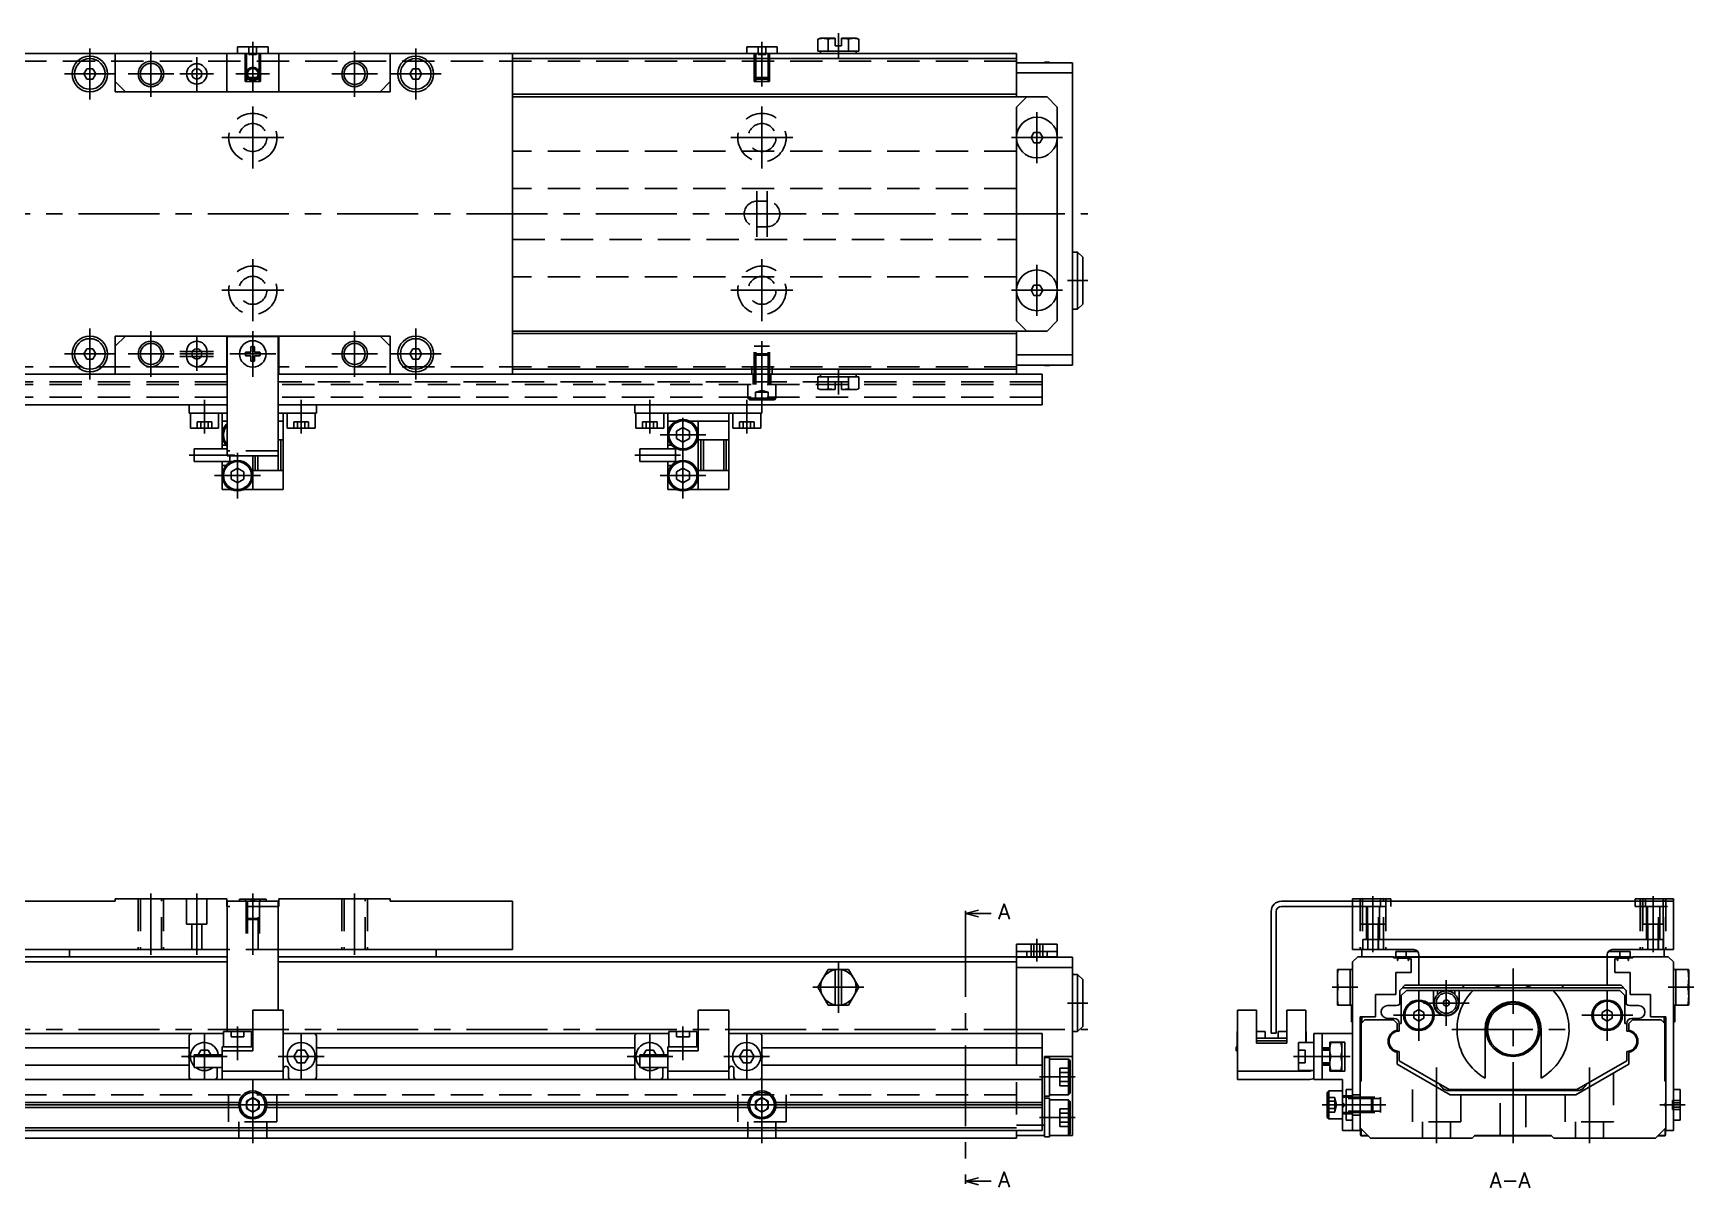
# Model space of a CAD drawing. Extents: x -1 to 611, y -8 to 227.
# Drawn here: x 284.9 to 611, y 0.2 to 227 of the extents above; entities that cross this region are included whole.
import ezdxf

# ---------------------------------------------------------------- set-up
doc = ezdxf.new("R2010")
doc.units = 0
doc.header["$LTSCALE"] = 0.5
doc.linetypes.add('CENTER', pattern=[50.8, 31.75, -6.35, 6.35, -6.35])
doc.linetypes.add('DASHED', pattern=[19.05, 12.7, -6.35])
for name, color, linetype in [('MSM_CENTER', 1, 'CENTER'), ('MSM_CONTINUOUS', 7, 'CONTINUOUS'), ('MSM_DASHED', 4, 'DASHED'), ('MSM_NARROW', 5, 'CONTINUOUS'), ('MSM_PART_NUMBER', 7, 'CONTINUOUS')]:
    doc.layers.add(name, color=color, linetype=linetype)
doc.styles.get("Standard").update_dxf_attribs({"font": 'txt.shx', "height": 1, "bigfont": 'bigfont.shx'})

msp = doc.modelspace()

# ---------------------------------------------------------------- linework, layer by layer
at = {"layer": 'MSM_CENTER'}
for p, q in [((328, 215.7), (328, 225.31)), ((428, 216.5), (428, 225.31)), ((443, 227), (443, 222)), ((296, 214), (296, 224)), ((308, 214.5), (308, 223.5)), ((317, 215.7), (317, 222.3)), ((348, 214.5), (348, 223.5)), ((360, 214), (360, 224)), ((291, 219), (301, 219)), ((303.5, 219), (312.5, 219)), ((313.7, 219), (320.3, 219)), ((324.7, 219), (331.3, 219)), ((343.5, 219), (352.5, 219)), ((355, 219), (365, 219)), ((328, 200.41), (328, 212.59)), ((428, 200.41), (428, 212.59)), ((482, 201.5), (482, 211.5)), ((321.91, 206.5), (334.09, 206.5)), ((421.91, 206.5), (434.09, 206.5)), ((477, 206.5), (487, 206.5)), ((427, 187), (427, 196)), ((429, 187), (429, 196)), ((116, 191.5), (492, 191.5)), ((328, 170.41), (328, 182.59)), ((428, 170.41), (428, 182.59)), ((482, 171.5), (482, 181.5)), ((321.91, 176.5), (334.09, 176.5)), ((421.91, 176.5), (434.09, 176.5)), ((477, 176.5), (487, 176.5)), ((488, 178.4), (492, 178.4)), ((296, 159), (296, 169)), ((308, 159.5), (308, 168.5)), ((317, 160.7), (317, 167.3)), ((328, 159.5), (328, 168.5)), ((348, 159.5), (348, 168.5)), ((360, 159), (360, 169)), ((428, 166.5), (428, 154)), ((291, 164), (301, 164)), ((303.5, 164), (312.5, 164)), ((313.7, 164.5), (320.3, 164.5)), ((313.7, 164), (320.3, 164)), ((313.7, 163.5), (320.3, 163.5)), ((323.5, 164), (332.5, 164)), ((343.5, 164), (352.5, 164)), ((355, 164), (365, 164)), ((443, 161), (443, 156.01)), ((318.5, 155), (318.5, 148.4)), ((337.5, 155), (337.5, 148.4)), ((406, 155), (406, 148.4)), ((425, 155), (425, 148.4)), ((412.49, 135.6), (412.49, 152.6)), ((407.99, 148.1), (416.99, 148.1)), ((315.5, 144.1), (324.5, 144.1)), ((324.99, 135.6), (324.99, 144.6)), ((403, 144.1), (412, 144.1)), ((320.49, 140.1), (329.49, 140.1)), ((407.99, 140.1), (416.99, 140.1)), ((308, 58), (308, 46)), ((317, 58), (317, 46)), ((328, 58), (328, 46)), ((348, 58), (348, 46)), ((548, 57.5), (548, 46.5)), ((603, 57.5), (603, 46.5)), ((468, 53.6), (468, 2)), ((482, 49.1), (482, 44.7)), ((443, 34.6), (443, 44.6)), ((575.5, 9), (575.5, 43.3)), ((438, 39.6), (448, 39.6)), ((545, 39.6), (540, 39.6)), ((562.4, 32), (562.4, 41)), ((606, 39.6), (611, 39.6)), ((488, 36.5), (492, 36.5)), ((557, 29.1), (557, 39.1)), ((557.9, 36.5), (566.9, 36.5)), ((594, 29.1), (594, 39.1)), ((552, 34.1), (562, 34.1)), ((589, 34.1), (599, 34.1)), ((116, 31.3), (492, 31.3)), ((318.5, 21.5), (318.5, 30.5)), ((324.99, 31.9), (324.99, 25.3)), ((337.5, 21.5), (337.5, 30.5)), ((406, 21.5), (406, 30.5)), ((412.49, 31.9), (412.49, 25.3)), ((425, 21.5), (425, 30.5)), ((563.5, 31.3), (587.5, 31.3)), ((314, 26), (323, 26)), ((333, 26), (342, 26)), ((401.5, 26), (410.5, 26)), ((420.5, 26), (429.5, 26)), ((532.4, 26), (543.5, 26)), ((560.5, 23.86), (560.5, 9)), ((590.5, 23.86), (590.5, 9)), ((328, 9), (328, 21.5)), ((428, 9), (428, 21.5)), ((482.5, 22), (489.5, 22)), ((323.5, 16.5), (332.5, 16.5)), ((423.5, 16.5), (432.5, 16.5)), ((538, 16.5), (550.5, 16.5)), ((604.3, 16.5), (609.3, 16.5)), ((482.5, 14), (489.5, 14))]:
    msp.add_line(p, q, dxfattribs=at)
at = {"layer": 'MSM_CONTINUOUS'}
for p, q in [((439.5, 226), (438.96, 225.85)), ((438.96, 225.85), (438.96, 223.5)), ((439.5, 226), (442.4, 226)), ((440.98, 225.85), (440.98, 223.5)), ((442.4, 226), (442.4, 224.5)), ((443.6, 224.5), (443.6, 226)), ((443.6, 226), (446.5, 226)), ((445.02, 225.85), (445.02, 223.5)), ((447.04, 225.85), (446.5, 226)), ((447.04, 225.85), (447.04, 223.5)), ((478, 223), (178, 223)), ((301, 215.5), (301, 223)), ((322.9, 223), (322.9, 215.5)), ((325, 224.3), (325, 223)), ((331, 224.3), (325, 224.3)), ((331, 223), (331, 224.3)), ((333.1, 215.5), (333.1, 223)), ((355, 223), (355, 215.5)), ((379, 160), (379, 223)), ((478, 222), (379, 222)), ((425, 224.3), (425, 223)), ((431, 224.3), (425, 224.3)), ((431, 223), (431, 224.3)), ((447.04, 223.5), (438.96, 223.5)), ((439.5, 223.5), (439.5, 223)), ((442.4, 224.5), (443.6, 224.5)), ((446.5, 223), (446.5, 223.5)), ((478, 223), (478, 214.5)), ((295.42, 220), (294.85, 219)), ((294.85, 219), (295.42, 218)), ((296.58, 220), (295.42, 220)), ((297.15, 219), (296.58, 220)), ((296.58, 218), (297.15, 219)), ((359.42, 220), (358.85, 219)), ((358.85, 219), (359.42, 218)), ((360.58, 220), (359.42, 220)), ((361.15, 219), (360.58, 220)), ((360.58, 218), (361.15, 219)), ((489, 221.2), (478, 221.2)), ((489, 219.2), (478, 219.2)), ((484.5, 221.3), (483.5, 221.3)), ((483.5, 221.3), (483.5, 221.2)), ((484.5, 221.3), (484.5, 221.2)), ((489, 221.2), (489, 161.8)), ((295.42, 218), (296.58, 218)), ((303, 215.5), (301, 217.5)), ((355, 215.5), (301, 215.5)), ((355, 217.5), (353, 215.5)), ((359.42, 218), (360.58, 218)), ((478, 215), (379, 215)), ((484, 214.5), (379, 214.5)), ((480, 214.5), (478, 212.5)), ((478, 212.5), (478, 170.5)), ((486, 212.5), (484, 214.5)), ((486, 170.5), (486, 212.5)), ((481.42, 207.5), (480.85, 206.5)), ((480.85, 206.5), (481.42, 205.5)), ((481.42, 207.5), (482.58, 207.5)), ((481.42, 205.5), (482.58, 205.5)), ((483.15, 206.5), (482.58, 207.5)), ((482.58, 205.5), (483.15, 206.5)), ((490, 184), (489, 184)), ((490, 184), (490, 172.8)), ((491, 183), (490, 184)), ((491, 183), (491, 173.8)), ((481.42, 177.5), (480.85, 176.5)), ((480.85, 176.5), (481.42, 175.5)), ((481.42, 177.5), (482.58, 177.5)), ((483.15, 176.5), (482.58, 177.5)), ((482.58, 175.5), (483.15, 176.5)), ((481.42, 175.5), (482.58, 175.5)), ((490, 172.8), (491, 173.8)), ((478, 170.5), (480, 168.5)), ((484, 168.5), (486, 170.5)), ((489, 172.8), (490, 172.8)), ((301, 165.5), (303, 167.5)), ((301, 167.5), (355, 167.5)), ((301, 160), (301, 167.5)), ((322.9, 167.5), (322.9, 160)), ((323, 167.4), (323, 144)), ((333, 167.4), (323, 167.4)), ((333, 167.4), (333, 141.1)), ((333.1, 160), (333.1, 167.5)), ((353, 167.5), (355, 165.5)), ((355, 167.5), (355, 160)), ((379, 168.5), (484, 168.5)), ((478, 168), (379, 168)), ((478, 168.5), (478, 160)), ((295.42, 165), (294.85, 164)), ((294.85, 164), (295.42, 163)), ((296.58, 165), (295.42, 165)), ((297.15, 164), (296.58, 165)), ((296.58, 163), (297.15, 164)), ((315, 164.5), (315, 163.5)), ((319, 163.5), (319, 164.5)), ((327.63, 164.37), (326.6, 164.37)), ((326.6, 163.63), (327.63, 163.63)), ((327.63, 165.4), (327.63, 164.37)), ((327.63, 163.63), (327.63, 162.6)), ((328.37, 164.37), (328.37, 165.4)), ((329.4, 164.37), (328.37, 164.37)), ((328.37, 162.6), (328.37, 163.63)), ((328.37, 163.63), (329.4, 163.63)), ((359.42, 165), (358.85, 164)), ((358.85, 164), (359.42, 163)), ((360.58, 165), (359.42, 165)), ((361.15, 164), (360.58, 165)), ((360.58, 163), (361.15, 164)), ((489, 163.8), (478, 163.8)), ((323, 160), (173, 160)), ((295.42, 163), (296.58, 163)), ((333, 160), (483, 160)), ((359.42, 163), (360.58, 163)), ((478, 161), (379, 161)), ((439.5, 160), (439.5, 159.5)), ((446.5, 159.5), (446.5, 160)), ((489, 161.8), (478, 161.8)), ((483, 160), (483, 154)), ((483.5, 161.8), (483.5, 161.7)), ((483.5, 161.7), (484.5, 161.7)), ((484.5, 161.8), (484.5, 161.7)), ((447.04, 159.5), (438.96, 159.5)), ((438.96, 157.15), (438.96, 159.5)), ((438.96, 157.15), (439.5, 157)), ((439.5, 157), (442.4, 157)), ((440.98, 157.15), (440.98, 159.5)), ((442.4, 158.5), (442.4, 157)), ((443.6, 158.5), (442.4, 158.5)), ((443.6, 157), (443.6, 158.5)), ((443.6, 157), (446.5, 157)), ((445.02, 157.15), (445.02, 159.5)), ((446.5, 157), (447.04, 157.15)), ((447.04, 157.15), (447.04, 159.5)), ((323, 154), (173, 154)), ((315.5, 152.4), (315.5, 154)), ((483, 154), (333, 154)), ((340.5, 152.4), (340.5, 154)), ((403, 152.4), (403, 154)), ((428, 152.4), (428, 154)), ((323, 152.4), (315.5, 152.4)), ((315.75, 152.4), (315.75, 149.4)), ((321.25, 149.4), (321.25, 152.4)), ((322, 152.27), (322, 148.34)), ((323, 150.8), (322, 150.8)), ((340.5, 152.4), (333, 152.4)), ((334, 150.8), (333, 150.8)), ((334, 152.27), (334, 137.4)), ((334.75, 152.4), (334.75, 149.4)), ((340.25, 149.4), (340.25, 152.4)), ((428, 152.4), (403, 152.4)), ((403.25, 152.4), (403.25, 149.4)), ((408.75, 149.4), (408.75, 152.4)), ((409.5, 152.27), (409.5, 148.34)), ((411.18, 150.8), (409.5, 150.8)), ((421.5, 150.8), (413.8, 150.8)), ((415.5, 150.8), (415.5, 137.4)), ((421.5, 152.27), (421.5, 137.4)), ((422.25, 152.4), (422.25, 149.4)), ((427.75, 149.4), (427.75, 152.4)), ((315.75, 149.4), (321.25, 149.4)), ((322, 145.35), (322, 147.86)), ((334, 147.1), (333, 147.1)), ((333.5, 141.1), (333.5, 147.1)), ((334.75, 149.4), (340.25, 149.4)), ((403.25, 149.4), (408.75, 149.4)), ((409.5, 145.35), (409.5, 147.86)), ((412.49, 149.54), (411.24, 148.82)), ((411.24, 148.82), (411.24, 147.38)), ((411.24, 147.38), (412.49, 146.66)), ((413.74, 148.82), (412.49, 149.54)), ((412.49, 146.66), (413.74, 147.38)), ((413.74, 148.82), (413.74, 147.38)), ((421.5, 147.1), (415.5, 147.1)), ((416, 141.1), (416, 147.1)), ((416.5, 141.1), (416.5, 147.1)), ((420.5, 141.1), (420.5, 147.1)), ((421, 141.1), (421, 147.1)), ((422.25, 149.4), (427.75, 149.4)), ((316.5, 145.35), (316.5, 142.85)), ((323, 145.35), (316.5, 145.35)), ((322.75, 146.1), (322, 146.1)), ((333, 144), (323, 144)), ((323.5, 142.7), (323.5, 144)), ((328, 144), (328, 137.4)), ((328.5, 141.1), (328.5, 144)), ((329, 141.1), (329, 144)), ((404, 145.35), (404, 142.85)), ((411, 145.35), (404, 145.35)), ((410.25, 146.1), (409.5, 146.1)), ((411, 142.7), (411, 145.5)), ((316.5, 142.85), (323.5, 142.85)), ((322, 140.34), (322, 142.85)), ((322, 142.1), (322.75, 142.1)), ((324.99, 141.54), (323.74, 140.82)), ((323.74, 140.82), (323.74, 139.38)), ((326.24, 140.82), (324.99, 141.54)), ((326.24, 140.82), (326.24, 139.38)), ((334, 141.1), (328, 141.1)), ((404, 142.85), (411, 142.85)), ((409.5, 140.34), (409.5, 142.85)), ((409.5, 142.1), (410.25, 142.1)), ((412.49, 141.54), (411.24, 140.82)), ((411.24, 140.82), (411.24, 139.38)), ((413.74, 140.82), (412.49, 141.54)), ((413.74, 140.82), (413.74, 139.38)), ((421.5, 141.1), (415.5, 141.1)), ((322, 139.86), (322, 137.4)), ((323.68, 137.4), (322, 137.4)), ((323.74, 139.38), (324.99, 138.66)), ((324.99, 138.66), (326.24, 139.38)), ((334, 137.4), (326.3, 137.4)), ((409.5, 139.86), (409.5, 137.4)), ((411.18, 137.4), (409.5, 137.4)), ((411.24, 139.38), (412.49, 138.66)), ((412.49, 138.66), (413.74, 139.38)), ((421.5, 137.4), (413.8, 137.4)), ((277, 56.5), (301, 56.5)), ((301, 56.5), (301, 57)), ((322.9, 57), (301, 57)), ((322.9, 55.5), (322.9, 57)), ((322.9, 56.5), (333.1, 56.5)), ((322.9, 55.5), (323, 55.5)), ((323, 56.5), (323, 30.9)), ((325.4, 56.9), (325.4, 56.5)), ((330.6, 56.9), (325.4, 56.9)), ((330.6, 56.5), (330.6, 56.9)), ((333, 56.5), (333, 35)), ((333, 55.5), (333.1, 55.5)), ((355, 57), (333.1, 57)), ((333.1, 55.5), (333.1, 57)), ((355, 56.5), (355, 57)), ((355, 56.5), (379, 56.5)), ((379, 56.5), (379, 47)), ((607, 56.5), (530, 56.5)), ((530, 55.5), (544, 55.5)), ((551.5, 57), (544, 57)), ((544, 47), (544, 57)), ((549.5, 56.5), (549.5, 57)), ((551.5, 56.5), (551.5, 57)), ((607, 57), (599.5, 57)), ((599.5, 56.5), (599.5, 57)), ((601.5, 56.5), (601.5, 57)), ((607, 57), (607, 47)), ((468, 54.1), (470.5, 54.77)), ((468, 54.6), (468, 53.6)), ((468, 54.1), (473, 54.1)), ((470.5, 53.43), (468, 54.1)), ((528, 54.5), (528, 30.6)), ((529, 30.6), (529, 54.5)), ((605, 49), (546, 49)), ((546, 49), (546, 47)), ((605, 47), (605, 49)), ((323, 47), (277, 47)), ((292, 47), (292, 45.6)), ((379, 47), (333, 47)), ((364, 47), (364, 45.6)), ((486, 48.1), (478, 48.1)), ((478, 48.1), (478, 30.5)), ((478, 46.6), (486, 46.6)), ((480, 46.6), (480, 45.6)), ((484, 46.6), (484, 45.5)), ((486, 45.5), (486, 48.1)), ((556, 47), (544, 47)), ((545.8, 45.6), (545.8, 47)), ((552.5, 46.6), (556.8, 46.6)), ((552.5, 46.6), (552.5, 45.5)), ((554.5, 46.6), (554.5, 45.6)), ((556.5, 46.87), (556.5, 46.6)), ((557, 46), (557, 45.6)), ((594, 45.6), (594, 46)), ((594.2, 46.6), (598.5, 46.6)), ((594.5, 46.6), (594.5, 46.87)), ((595, 47), (607, 47)), ((596.5, 46.6), (596.5, 45.6)), ((598.5, 46.6), (598.5, 45.5)), ((605.2, 45.6), (605.2, 47)), ((169, 45.6), (323, 45.6)), ((323, 44.6), (178, 44.6)), ((333, 45.6), (486, 45.6)), ((478, 44.6), (333, 44.6)), ((438.96, 39.6), (440.98, 43.1)), ((440.98, 43.1), (445.02, 43.1)), ((442.4, 43.1), (442.4, 36.1)), ((443.6, 36.1), (443.6, 43.1)), ((445.02, 43.1), (447.04, 39.6)), ((489, 45.5), (478, 45.5)), ((489, 43.5), (478, 43.5)), ((489, 45.5), (489, 10.5)), ((541, 43.05), (541.01, 43.1)), ((541, 36.15), (541, 43.05)), ((544, 43.1), (541.01, 43.1)), ((543.5, 43.1), (543.5, 36.1)), ((544, 44.6), (545, 45.6)), ((544, 11.5), (544, 44.6)), ((545, 45.6), (552, 45.6)), ((552, 45.6), (552, 45.4)), ((552, 45.5), (599, 45.5)), ((552, 45.4), (552.8, 45.4)), ((598.5, 45.6), (552.5, 45.6)), ((552.5, 42.5), (552.5, 38.2)), ((555.5, 42.5), (552.5, 42.5)), ((552.8, 45.4), (552.8, 44.85)), ((552.8, 44.85), (552.9, 44.85)), ((552.9, 44.85), (552.9, 45.35)), ((552.9, 45.35), (554.9, 45.35)), ((554.9, 45.35), (554.9, 44.85)), ((554.9, 44.85), (555, 44.85)), ((555, 45.2), (555.5, 45.2)), ((555, 44.85), (555, 45.2)), ((555.5, 45.2), (555.5, 42.5)), ((557, 45.5), (557, 40)), ((594, 40), (594, 45.5)), ((595.5, 45.2), (596, 45.2)), ((595.5, 42.5), (595.5, 45.2)), ((598.5, 42.5), (595.5, 42.5)), ((596, 45.2), (596, 44.85)), ((596, 44.85), (596.1, 44.85)), ((596.1, 45.35), (598.1, 45.35)), ((596.1, 44.85), (596.1, 45.35)), ((598.1, 45.35), (598.1, 44.85)), ((598.1, 44.85), (598.2, 44.85)), ((598.2, 45.4), (599, 45.4)), ((598.2, 44.85), (598.2, 45.4)), ((598.5, 38.2), (598.5, 42.5)), ((599, 45.6), (606, 45.6)), ((599, 45.4), (599, 45.6)), ((606, 45.6), (607, 44.6)), ((607, 44.6), (607, 11.5)), ((609.99, 43.1), (607, 43.1)), ((607.5, 43.1), (607.5, 36.1)), ((609.99, 43.1), (610, 43.05)), ((610, 36.15), (610, 43.05)), ((440.98, 36.1), (438.96, 39.6)), ((447.04, 39.6), (445.02, 36.1)), ((490, 42.1), (489, 42.1)), ((491, 41.1), (490, 42.1)), ((490, 42.1), (490, 30.9)), ((491, 41.1), (491, 31.9)), ((541.15, 39.6), (543.5, 39.6)), ((554.25, 40), (553.25, 39)), ((553.75, 39.5), (597.25, 39.5)), ((554.25, 40), (596.75, 40)), ((566, 39.5), (565.5, 40)), ((585.5, 40), (585, 39.5)), ((597.75, 39), (596.75, 40)), ((609.85, 39.6), (607.5, 39.6)), ((445.02, 36.1), (440.98, 36.1)), ((541.01, 36.1), (541, 36.15)), ((541.01, 36.1), (544, 36.1)), ((543.75, 36.1), (543.75, 32.8)), ((548.5, 38.2), (548.5, 33.8)), ((552.5, 38.2), (548.5, 38.2)), ((552.55, 36), (550.85, 36)), ((553.25, 39), (553.25, 36.29)), ((554.55, 39), (553.55, 38)), ((553.55, 38), (553.55, 32.5)), ((596.45, 39), (554.55, 39)), ((559.9, 39), (559.9, 36.5)), ((560.7, 38.19), (560.7, 39)), ((564.1, 39), (564.1, 38.19)), ((564.9, 36.5), (564.9, 39)), ((597.45, 38), (596.45, 39)), ((597.45, 32.5), (597.45, 38)), ((597.75, 36.29), (597.75, 39)), ((600.15, 36), (598.45, 36)), ((602.5, 38.2), (598.5, 38.2)), ((602.5, 33.8), (602.5, 38.2)), ((607, 36.1), (609.99, 36.1)), ((607.25, 36.1), (607.25, 32.8)), ((610, 36.15), (609.99, 36.1)), ((334, 35.1), (328, 35.1)), ((328, 35.1), (328, 27.1)), ((334, 35.1), (334, 21.5)), ((415.5, 35.1), (415.5, 27.1)), ((421.5, 35.1), (415.5, 35.1)), ((421.5, 35.1), (421.5, 21.5)), ((521.4, 35.1), (521.4, 21.5)), ((525.1, 35.1), (521.4, 35.1)), ((525.1, 28.6), (525.1, 35.1)), ((534.8, 35.1), (531.1, 35.1)), ((531.1, 35.1), (531.1, 28.6)), ((534.8, 28.75), (534.8, 35.1)), ((543.75, 32.8), (544, 32.8)), ((545.5, 33.8), (545.5, 11.5)), ((548.5, 33.8), (545.5, 33.8)), ((545.55, 33.8), (545.55, 21.05)), ((545.65, 21.15), (545.65, 33.8)), ((545.7, 32.5), (546.4, 33.2)), ((545.8, 32.6), (545.8, 33.8)), ((546.4, 33.2), (552.05, 33.2)), ((550.85, 33.5), (552.16, 33.5)), ((552.05, 33.2), (552.75, 32.5)), ((557, 35.25), (556, 34.68)), ((556, 34.68), (556, 33.52)), ((556, 33.52), (557, 32.95)), ((558, 34.68), (557, 35.25)), ((557, 32.95), (558, 33.52)), ((558, 34.68), (558, 33.52)), ((594, 35.25), (593, 34.68)), ((593, 34.68), (593, 33.52)), ((593, 33.52), (594, 32.95)), ((595, 34.68), (594, 35.25)), ((594, 32.95), (595, 33.52)), ((595, 34.68), (595, 33.52)), ((598.25, 32.5), (598.95, 33.2)), ((598.84, 33.5), (600.15, 33.5)), ((598.95, 33.2), (604.6, 33.2)), ((605.5, 33.8), (602.5, 33.8)), ((604.6, 33.2), (605.3, 32.5)), ((605.2, 32.6), (605.2, 33.8)), ((605.35, 33.8), (605.35, 21.15)), ((605.45, 21.05), (605.45, 33.8)), ((605.5, 11.5), (605.5, 33.8)), ((607, 32.8), (607.25, 32.8)), ((322.24, 30.5), (246.5, 30.5)), ((315.5, 30), (315.5, 22)), ((322.24, 30.9), (322.24, 27.9)), ((327.74, 30.9), (322.24, 30.9)), ((327.74, 27.9), (327.74, 30.9)), ((328, 30.6), (327.74, 30.6)), ((328, 30.5), (327.74, 30.5)), ((409.74, 30.5), (334, 30.5)), ((340.5, 22), (340.5, 30)), ((403, 30), (403, 22)), ((409.74, 30.9), (409.74, 27.9)), ((415.24, 30.9), (409.74, 30.9)), ((415.24, 27.9), (415.24, 30.9)), ((415.5, 30.5), (415.24, 30.5)), ((483, 30.5), (421.5, 30.5)), ((428, 22), (428, 30)), ((483, 30.5), (483, 11.5)), ((489, 30.9), (490, 30.9)), ((490, 30.9), (491, 31.9)), ((521.4, 30.9), (521.35, 30.9)), ((521.35, 30.9), (521.35, 27.9)), ((526.85, 30.9), (525.1, 30.9)), ((525.1, 29.6), (531.1, 29.6)), ((526.85, 29.6), (526.85, 30.9)), ((528, 30.6), (529, 30.6)), ((531.1, 30.9), (529.35, 30.9)), ((529.35, 30.9), (529.35, 29.6)), ((534.85, 30.9), (534.8, 30.9)), ((534.85, 28.75), (534.85, 30.9)), ((536.4, 21.5), (536.4, 30.5)), ((536.4, 30.5), (544, 30.5)), ((538, 30.5), (538, 21.5)), ((545.5, 31.8), (545.55, 31.8)), ((545.7, 21.2), (545.7, 32.5)), ((552.75, 32.5), (552.75, 31.16)), ((553.55, 32.5), (553.16, 32.5)), ((553.16, 32.5), (553.16, 31)), ((570, 21.77), (570, 31.3)), ((581, 31.3), (581, 21.77)), ((597.84, 32.5), (597.45, 32.5)), ((597.84, 31), (597.84, 32.5)), ((598.25, 31.16), (598.25, 32.5)), ((605.3, 32.5), (605.3, 21.2)), ((605.45, 31.8), (605.5, 31.8)), ((315.5, 27.7), (253, 27.7)), ((315.5, 26.3), (315.32, 26)), ((322, 26.35), (316.5, 26.35)), ((316.5, 26.35), (316.5, 23.85)), ((317.78, 27.25), (317.26, 26.35)), ((317.78, 27.25), (319.22, 27.25)), ((319.74, 26.35), (319.22, 27.25)), ((321.99, 27.9), (321.99, 27.1)), ((327.99, 27.9), (321.99, 27.9)), ((328, 27.1), (321.99, 27.1)), ((322, 21.5), (322, 27.1)), ((327.99, 27.1), (327.99, 27.9)), ((336.78, 27.25), (336.06, 26)), ((336.78, 27.25), (338.22, 27.25)), ((338.94, 26), (338.22, 27.25)), ((403, 27.7), (340.5, 27.7)), ((340.68, 26), (340.5, 26.3)), ((403, 26.3), (402.82, 26)), ((409.5, 26.35), (404, 26.35)), ((404, 26.35), (404, 23.85)), ((405.28, 27.25), (404.76, 26.35)), ((405.28, 27.25), (406.72, 27.25)), ((407.24, 26.35), (406.72, 27.25)), ((409.49, 27.9), (409.49, 27.1)), ((415.49, 27.9), (409.49, 27.9)), ((415.5, 27.1), (409.49, 27.1)), ((409.5, 21.5), (409.5, 27.1)), ((415.49, 27.1), (415.49, 27.9)), ((424.28, 27.25), (423.56, 26)), ((424.28, 27.25), (425.72, 27.25)), ((426.44, 26), (425.72, 27.25)), ((483, 27.7), (428, 27.7)), ((428.18, 26), (428, 26.3)), ((521.4, 27.9), (521.1, 27.9)), ((521.1, 27.9), (521.1, 27.1)), ((521.4, 27.1), (521.1, 27.1)), ((525.1, 29.1), (531.1, 29.1)), ((531.1, 28.6), (525.1, 28.6)), ((536.4, 28.75), (533.4, 28.75)), ((533.4, 28.75), (533.4, 23.25)), ((538, 27.7), (539.5, 27.7)), ((539.5, 27.5), (538, 27.5)), ((539.5, 28.85), (542.5, 28.85)), ((539.5, 23.15), (539.5, 28.85)), ((541.9, 28.75), (539.5, 28.75)), ((541.9, 28.75), (541.9, 23.25)), ((542.5, 28.85), (542.5, 23.15)), ((552.75, 26.84), (552.75, 24.5)), ((553.16, 27), (553.16, 25.16)), ((597.84, 25.16), (597.84, 27)), ((598.25, 24.5), (598.25, 26.84)), ((315.5, 24.3), (253, 24.3)), ((315.32, 26), (315.5, 25.7)), ((316.5, 23.85), (322, 23.85)), ((321, 22), (321, 23.6)), ((322, 23.1), (334, 23.1)), ((335, 23.6), (335, 22)), ((336.06, 26), (336.78, 24.75)), ((336.78, 24.75), (338.22, 24.75)), ((338.22, 24.75), (338.94, 26)), ((340.5, 25.7), (340.68, 26)), ((403, 24.3), (340.5, 24.3)), ((402.82, 26), (403, 25.7)), ((404, 23.85), (409.5, 23.85)), ((408.5, 22), (408.5, 23.6)), ((409.5, 23.1), (421.5, 23.1)), ((422.5, 23.6), (422.5, 22)), ((423.56, 26), (424.28, 24.75)), ((424.28, 24.75), (425.72, 24.75)), ((425.72, 24.75), (426.44, 26)), ((428, 25.7), (428.18, 26)), ((483, 24.3), (428, 24.3)), ((483.5, 26), (489, 26)), ((483.5, 26), (483.5, 10.2)), ((484.5, 25.8), (483.5, 25.8)), ((484.5, 25.8), (484.5, 18.2)), ((488.19, 25.5), (484.5, 25.5)), ((488.5, 25.19), (488.19, 25.5)), ((488.19, 25.5), (488.19, 18.5)), ((488.5, 25.19), (488.5, 18.81)), ((535.4, 23.1), (521.4, 23.1)), ((533.4, 23.25), (536.4, 23.25)), ((534.8, 23.1), (534.8, 23.25)), ((538, 24.5), (539.5, 24.5)), ((539.5, 24.3), (538, 24.3)), ((539.5, 23.25), (541.9, 23.25)), ((542.5, 23.15), (539.5, 23.15)), ((539.75, 26), (541.65, 26)), ((552.75, 24.5), (563.14, 18.5)), ((553.16, 25.16), (562.96, 19.5)), ((598.25, 24.5), (587.86, 18.5)), ((588.03, 19.5), (597.84, 25.16)), ((483, 21.5), (173, 21.5)), ((521.4, 21.5), (535.4, 21.5)), ((536.4, 21.5), (542, 21.5)), ((542, 21.5), (542, 11.5)), ((545.5, 21), (545.7, 21.2)), ((561.78, 19.65), (562.54, 19.3)), ((588.46, 19.3), (589.22, 19.65)), ((605.3, 21.2), (605.5, 21)), ((325.3, 17), (230.7, 17)), ((325.25, 16.5), (230.75, 16.5)), ((326.75, 17.22), (328, 17.94)), ((326.75, 15.78), (326.75, 17.22)), ((328, 17.94), (329.25, 17.22)), ((329.25, 17.22), (329.25, 15.78)), ((425.3, 17), (330.7, 17)), ((425.25, 16.5), (330.75, 16.5)), ((426.75, 17.22), (428, 17.94)), ((426.75, 15.78), (426.75, 17.22)), ((428, 17.94), (429.25, 17.22)), ((429.25, 17.22), (429.25, 15.78)), ((483, 17), (430.7, 17)), ((483, 16.5), (430.75, 16.5)), ((483.5, 18.2), (484.5, 18.2)), ((484.5, 17.8), (483.5, 17.8)), ((484.5, 18.5), (488.19, 18.5)), ((484.5, 17.8), (484.5, 10.2)), ((488.19, 17.5), (484.5, 17.5)), ((488.19, 18.5), (488.5, 18.81)), ((488.5, 17.19), (488.19, 17.5)), ((488.19, 17.5), (488.19, 10.5)), ((488.5, 17.19), (488.5, 10.81)), ((539.3, 19.25), (539, 18.95)), ((539, 18.95), (539, 14.05)), ((542, 19.25), (539.3, 19.25)), ((539.3, 19.25), (539.3, 13.75)), ((542, 17), (542.5, 16.5)), ((542.5, 16.5), (542, 16)), ((544, 19.5), (542.7, 19.5)), ((542.7, 19.5), (542.7, 13.5)), ((562.54, 19.3), (588.46, 19.3)), ((562.96, 19.5), (588.03, 19.5)), ((587.86, 18.5), (563.14, 18.5)), ((608.3, 19.5), (607, 19.5)), ((608.3, 19.5), (608.3, 13.5)), ((325.3, 16), (230.7, 16)), ((328, 15.06), (326.75, 15.78)), ((329.25, 15.78), (328, 15.06)), ((425.3, 16), (330.7, 16)), ((428, 15.06), (426.75, 15.78)), ((429.25, 15.78), (428, 15.06)), ((483, 16), (430.7, 16)), ((539, 14.05), (539.3, 13.75)), ((539.3, 13.75), (542, 13.75)), ((542.7, 13.5), (544, 13.5)), ((607, 13.5), (608.3, 13.5)), ((483, 11.5), (173, 11.5)), ((478, 12), (178, 12)), ((478, 10), (178, 10)), ((483.5, 12.5), (478, 12.5)), ((478, 11.5), (478, 10)), ((483.5, 10.5), (478, 10.5)), ((483.5, 10.2), (484.5, 10.2)), ((484.5, 10.5), (489, 10.5)), ((488.19, 10.5), (488.5, 10.81)), ((545.5, 11.5), (542, 11.5)), ((547.5, 10), (545.5, 12)), ((545.55, 11.95), (545.55, 10.6)), ((545.65, 10.6), (545.65, 11.85)), ((547, 10.5), (545.75, 10.5)), ((545.75, 10.4), (547.1, 10.4)), ((567.5, 10), (547.5, 10)), ((568, 10.5), (567.5, 10)), ((567.9, 10.4), (583.1, 10.4)), ((583, 10.5), (568, 10.5)), ((583.5, 10), (583, 10.5)), ((603.5, 10), (583.5, 10)), ((605.5, 12), (603.5, 10)), ((603.9, 10.4), (605.25, 10.4)), ((605.25, 10.5), (604, 10.5)), ((605.35, 11.85), (605.35, 10.6)), ((605.45, 10.6), (605.45, 11.95)), ((607, 11.5), (605.5, 11.5)), ((468, 1.5), (470.5, 2.17)), ((468, 2), (468, 1)), ((468, 1.5), (473, 1.5)), ((470.5, 0.83), (468, 1.5))]:
    msp.add_line(p, q, dxfattribs=at)
for centre, radius in [((296, 219), 3.5), ((296, 219), 3), ((360, 219), 3.5), ((360, 219), 3), ((308, 219), 2.07), ((317, 219), 2), ((317, 219), 1), ((328, 219), 1.06), ((348, 219), 2.07), ((482, 206.5), 4), ((482, 176.5), 4), ((296, 164), 3.5), ((296, 164), 3), ((328, 164), 2.6), ((360, 164), 3.5), ((360, 164), 3), ((308, 164), 2.07), ((317, 164), 1), ((348, 164), 2.07), ((412.49, 148.1), 3), ((412.49, 148.1), 2.75), ((324.99, 140.1), 3), ((324.99, 140.1), 2.75), ((412.49, 140.1), 3), ((412.49, 140.1), 2.75), ((557, 34.1), 3), ((557, 34.1), 2.75), ((562.4, 36.5), 2.4), ((562.4, 36.5), 2), ((562.4, 36.5), 0.6), ((575.5, 31.3), 5.3), ((575.5, 31.3), 5), ((594, 34.1), 3), ((594, 34.1), 2.75), ((337.5, 26), 2.75), ((425, 26), 2.75), ((328, 16.5), 2.75), ((328, 16.5), 2.45), ((328, 16.5), 1.25), ((428, 16.5), 2.75), ((428, 16.5), 2.45), ((428, 16.5), 1.25)]:
    msp.add_circle(centre, radius, dxfattribs=at)
for centre, radius, start, end in [((440.01, 222.14), 3.86, 90.5738, 105.7691), ((439.93, 222.14), 3.86, 74.2277, 89.4294), ((443.21, 209.49), 16.52, 92.8088, 97.7596), ((442.82, 209.83), 16.17, 82.1877, 87.2439), ((446.07, 222.14), 3.86, 90.5738, 105.7691), ((445.99, 222.14), 3.86, 74.2277, 89.4294), ((317, 164.5), 2, 360, 180), ((317, 163.5), 2, 180, 0), ((328, 164), 1.45, 165.2162, 194.7838), ((328, 164), 1.45, 75.2162, 104.7838), ((328, 164), 1.45, 345.2162, 14.7838), ((328, 164), 1.45, 255.2162, 284.7838), ((440.01, 160.86), 3.86, 254.2309, 269.4262), ((439.93, 160.86), 3.86, 270.5706, 285.7723), ((443.21, 173.51), 16.52, 262.2404, 267.1912), ((442.82, 173.17), 16.17, 272.7561, 277.8123), ((446.07, 160.86), 3.86, 254.2309, 269.4262), ((445.99, 160.86), 3.86, 270.5706, 285.7723), ((321.69, 151.35), 1.04, 78.192, 88.2105), ((321.89, 152.27), 0.11, 358.2815, 82.1966), ((324.99, 148.1), 3, 131.5546, 228.4454), ((334.11, 152.27), 0.11, 97.8034, 181.7185), ((334.31, 151.36), 1.04, 91.7895, 101.808), ((409.19, 151.35), 1.04, 78.192, 88.2105), ((409.39, 152.27), 0.11, 358.2815, 82.1966), ((421.61, 152.27), 0.11, 97.8034, 181.7185), ((421.81, 151.36), 1.04, 91.7895, 101.808), ((324.99, 148.1), 2.75, 136.3555, 223.6445), ((530, 54.5), 2, 90, 180), ((530, 54.5), 1, 90, 180), ((556, 46), 1, 0, 90), ((595, 46), 1, 90, 180), ((443, 39.6), 3.5, 99.8709, 260.1291), ((443, 39.6), 3.5, 279.8709, 80.1291), ((552.31, 41.29), 11.31, 170.8086, 179.713), ((598.69, 41.29), 11.31, 0.287, 9.1914), ((552.31, 41.41), 11.31, 180.2886, 189.1898), ((552.31, 37.79), 11.31, 170.8086, 179.713), ((562.94, 38.55), 2.95, 28.8538, 29.4409), ((575.5, 31.3), 9, 104.8351, 114.3406), ((575.5, 31.3), 9, 65.6594, 75.1649), ((588.06, 38.55), 2.95, 150.5591, 151.1462), ((598.69, 41.41), 11.31, 350.8102, 359.7114), ((598.69, 37.79), 11.31, 0.287, 9.1914), ((552.31, 37.91), 11.31, 180.2886, 189.1898), ((550.85, 34.75), 1.25, 90, 270), ((552.55, 37), 1, 270, 0), ((562.4, 36.5), 2.5, 180, 360), ((575.5, 31.3), 11, 135.573, 240), ((575.5, 31.3), 5.5, 0, 180), ((575.5, 31.3), 11, 300, 44.427), ((598.45, 37), 1, 180, 270), ((600.15, 34.75), 1.25, 270, 90), ((598.69, 37.91), 11.31, 350.8102, 359.7114), ((552.16, 32.5), 1, 360, 90), ((598.84, 32.5), 1, 90, 180), ((316, 30), 0.5, 90, 180), ((340, 30), 0.5, 0, 90), ((403.5, 30), 0.5, 90, 180), ((427.5, 30), 0.5, 0, 90), ((553.16, 29), 2.2, 100.7406, 259.2594), ((553.16, 29), 2, 90, 270), ((597.84, 29), 2, 270, 90), ((597.84, 29), 2.2, 280.7406, 79.2594), ((318.5, 26), 2.75, 7.312, 223.3418), ((406, 26), 2.75, 7.312, 223.3418), ((543.83, 27.31), 4.33, 160.5961, 179.1478), ((543.81, 27.44), 4.31, 180.8046, 199.4516), ((537.57, 27.31), 4.33, 0.8522, 19.4039), ((537.59, 27.44), 4.31, 340.5484, 359.1954), ((318.5, 26), 2.75, 231.4273, 308.5727), ((321.5, 23.6), 0.5, 150, 180), ((321.5, 23.6), 0.5, 0, 30), ((334.5, 23.6), 0.5, 0, 180), ((406, 26), 2.75, 231.4273, 308.5727), ((409, 23.6), 0.5, 150, 180), ((409, 23.6), 0.5, 0, 30), ((422, 23.6), 0.5, 0, 180), ((535.4, 24.1), 1, 270, 301.7883), ((543.81, 24.56), 4.31, 160.5484, 179.1954), ((543.83, 24.69), 4.33, 180.8522, 199.4039), ((537.59, 24.56), 4.31, 0.8046, 19.4516), ((537.57, 24.69), 4.33, 340.5961, 359.1478), ((316, 22), 0.5, 180, 270), ((320.5, 22), 0.5, 270, 0), ((335.5, 22), 0.5, 180, 270), ((340, 22), 0.5, 270, 360), ((403.5, 22), 0.5, 180, 270), ((408, 22), 0.5, 270, 360), ((423, 22), 0.5, 180, 270), ((427.5, 22), 0.5, 270, 360), ((535.4, 24.1), 2.6, 270, 292.6199), ((575.5, 31.3), 18, 216.337, 220.3155), ((575.5, 31.3), 18, 319.6845, 323.663), ((605.8, 16.5), 0.502, 127.162, 232.838), ((545.75, 10.6), 0.2, 180, 270), ((545.75, 10.6), 0.1, 180, 270), ((547.8, 12.5), 2, 216.8699, 233.1301), ((603.2, 12.5), 2, 306.8699, 323.1301), ((605.25, 10.6), 0.1, 270, 360), ((605.25, 10.6), 0.2, 270, 360)]:
    msp.add_arc(centre, radius, start, end, dxfattribs=at)
at = {"layer": 'MSM_DASHED'}
for p, q in [((326.5, 223), (326.5, 217.5)), ((326.77, 223), (326.77, 217.5)), ((327.25, 222.8), (327.25, 224.3)), ((328.75, 222.8), (327.25, 222.8)), ((328, 222.8), (328, 224.3)), ((328.75, 222.8), (328.75, 224.3)), ((329.23, 223), (329.23, 217.5)), ((329.5, 223), (329.5, 217.5)), ((426.5, 223), (426.5, 217.5)), ((426.77, 223), (426.77, 217.5)), ((427.25, 222.8), (427.25, 224.3)), ((428.75, 222.8), (427.25, 222.8)), ((428, 222.8), (428, 224.3)), ((428.75, 222.8), (428.75, 224.3)), ((429.23, 223), (429.23, 217.5)), ((429.5, 223), (429.5, 217.5)), ((478, 221.5), (178, 221.5)), ((326.77, 218), (326.5, 218.27)), ((326.5, 218.27), (329.5, 218.27)), ((329.5, 217.5), (326.5, 217.5)), ((329.23, 218), (326.77, 218)), ((329.23, 218), (329.5, 218.27)), ((426.77, 218), (426.5, 218.27)), ((426.5, 218.27), (429.5, 218.27)), ((429.5, 217.5), (426.5, 217.5)), ((429.23, 218), (426.77, 218)), ((429.23, 218), (429.5, 218.27)), ((478, 203.86), (379, 203.86)), ((478, 196.5), (379, 196.5)), ((429, 194), (427, 194)), ((379, 186.5), (478, 186.5)), ((427, 189), (429, 189)), ((478, 179.14), (379, 179.14)), ((426.5, 158), (426.5, 165.5)), ((429.5, 165.5), (426.5, 165.5)), ((426.77, 164), (426.5, 163.73)), ((426.5, 163.73), (429.5, 163.73)), ((426.77, 158), (426.77, 165.5)), ((429.23, 164), (426.77, 164)), ((429.23, 158), (429.23, 165.5)), ((429.23, 164), (429.5, 163.73)), ((429.5, 158), (429.5, 165.5)), ((323, 161.5), (178, 161.5)), ((478, 161.5), (333, 161.5)), ((426, 161.5), (426, 160)), ((426.25, 160), (426.25, 158)), ((429.75, 158), (429.75, 160)), ((430, 160), (430, 161.5)), ((323, 158), (173, 158)), ((323, 158.5), (213.6, 158.5)), ((442.4, 158.5), (333, 158.5)), ((483, 158), (333, 158)), ((425.25, 158), (425.25, 155.3)), ((428, 156.83), (426.75, 156.5)), ((429.25, 156.5), (428, 156.83)), ((430.75, 155.3), (430.75, 158)), ((483, 158.5), (443.6, 158.5)), ((323, 155.5), (173, 155.5)), ((483, 155.5), (333, 155.5)), ((425.25, 155.3), (425.55, 155)), ((425.25, 155.3), (430.75, 155.3)), ((425.55, 155), (430.45, 155)), ((426.75, 156.5), (426.75, 155)), ((426.75, 156.5), (429.25, 156.5)), ((428, 156.5), (428, 155)), ((429.25, 156.5), (429.25, 155)), ((430.45, 155), (430.75, 155.3)), ((317.06, 150.7), (317.06, 149.4)), ((319.94, 150.7), (317.06, 150.7)), ((317.78, 150.7), (317.78, 149.4)), ((319.22, 150.7), (319.22, 149.4)), ((319.94, 150.7), (319.94, 149.4)), ((336.06, 150.7), (336.06, 149.4)), ((338.94, 150.7), (336.06, 150.7)), ((336.78, 150.7), (336.78, 149.4)), ((338.22, 150.7), (338.22, 149.4)), ((338.94, 150.7), (338.94, 149.4)), ((404.56, 150.7), (404.56, 149.4)), ((407.44, 150.7), (404.56, 150.7)), ((405.28, 150.7), (405.28, 149.4)), ((406.72, 150.7), (406.72, 149.4)), ((407.44, 150.7), (407.44, 149.4)), ((423.56, 150.7), (423.56, 149.4)), ((426.44, 150.7), (423.56, 150.7)), ((424.28, 150.7), (424.28, 149.4)), ((425.72, 150.7), (425.72, 149.4)), ((426.44, 150.7), (426.44, 149.4)), ((322, 147.86), (322, 148.34)), ((333, 145), (323, 145)), ((322, 139.86), (322, 140.34)), ((409.5, 139.86), (409.5, 140.34)), ((305.5, 57), (305.5, 47)), ((305.93, 57), (305.93, 47)), ((310.07, 47), (310.07, 57)), ((310.5, 57), (310.5, 47)), ((315, 52), (315, 57)), ((319, 52), (319, 57)), ((333, 55.5), (323, 55.5)), ((326.55, 56.9), (326.55, 56.5)), ((326.6, 56.5), (326.6, 56.9)), ((326.7, 56.5), (326.7, 47)), ((326.94, 56.5), (326.94, 47)), ((327.63, 56.5), (327.63, 56.9)), ((328.37, 56.5), (328.37, 56.9)), ((329.06, 47), (329.06, 56.5)), ((329.3, 56.5), (329.3, 47)), ((329.4, 56.5), (329.4, 56.9)), ((329.45, 56.5), (329.45, 56.9)), ((345.5, 57), (345.5, 47)), ((345.93, 57), (345.93, 47)), ((350.07, 47), (350.07, 57)), ((350.5, 57), (350.5, 47)), ((544, 55.5), (551.5, 55.5)), ((545.5, 57), (545.5, 47)), ((545.93, 57), (545.93, 47)), ((546.7, 55.5), (546.7, 47)), ((546.94, 55.5), (546.94, 47)), ((548, 55.26), (548, 56.36)), ((549.06, 47), (549.06, 55.5)), ((549.3, 55.5), (549.3, 47)), ((549.5, 55.5), (549.5, 56.5)), ((550.07, 47), (550.07, 57)), ((550.5, 57), (550.5, 47)), ((551.5, 55.5), (551.5, 56.5)), ((599.5, 55.5), (599.5, 56.5)), ((599.5, 55.5), (607, 55.5)), ((600.5, 57), (600.5, 47)), ((600.93, 57), (600.93, 47)), ((601, 57), (601, 52)), ((601.5, 55.5), (601.5, 56.5)), ((601.7, 55.5), (601.7, 47)), ((601.94, 55.5), (601.94, 47)), ((603, 55.26), (603, 56.36)), ((604.06, 47), (604.06, 55.5)), ((604.3, 55.5), (604.3, 47)), ((605, 52), (605, 57)), ((605.07, 47), (605.07, 57)), ((605.5, 57), (605.5, 47)), ((329.3, 53.13), (326.7, 53.13)), ((326.7, 53.13), (326.94, 52.89)), ((326.94, 52.89), (329.06, 52.89)), ((329.06, 52.89), (329.3, 53.13)), ((315, 52), (319, 52)), ((316, 52), (316, 47)), ((318, 47), (318, 52)), ((545.5, 52), (550.5, 52)), ((547, 52), (547, 47)), ((549, 47), (549, 52)), ((605, 52), (601, 52)), ((602, 52), (602, 47)), ((604, 47), (604, 52)), ((333, 47), (323, 47)), ((480.85, 45.6), (480.85, 48.1)), ((481.42, 45.6), (481.42, 48.1)), ((482.58, 45.6), (482.58, 48.1)), ((483.15, 45.6), (483.15, 48.1)), ((548, 48.5), (548, 47.5)), ((603, 48.5), (603, 47.5)), ((323.74, 29.9), (323.74, 30.9)), ((323.74, 29.9), (326.24, 29.9)), ((324.99, 29.9), (324.99, 30.9)), ((326.24, 29.9), (326.24, 30.9)), ((411.24, 29.9), (411.24, 30.9)), ((411.24, 29.9), (413.74, 29.9)), ((412.49, 29.9), (412.49, 30.9)), ((413.74, 29.9), (413.74, 30.9)), ((478, 30.5), (478, 11.5)), ((534.7, 27.25), (533.4, 27.25)), ((534.7, 24.75), (534.7, 27.25)), ((486.5, 23.73), (488.5, 23.73)), ((486.5, 23.73), (486.5, 20.27)), ((486.5, 22.87), (488.5, 22.87)), ((534.7, 26), (533.4, 26)), ((534.7, 24.75), (533.4, 24.75)), ((482.5, 22), (489.5, 22)), ((486.5, 21.13), (488.5, 21.13)), ((486.5, 20.27), (488.5, 20.27)), ((555.75, 13.2), (555.75, 22.77)), ((595.25, 22.77), (595.25, 13.2)), ((478, 18.5), (178, 18.5)), ((323.25, 18.5), (323.25, 13.2)), ((332.75, 13.2), (332.75, 18.5)), ((423.25, 18.5), (423.25, 13.2)), ((432.75, 13.2), (432.75, 18.5)), ((540.5, 17.94), (539, 17.94)), ((540.5, 17.22), (539, 17.22)), ((540.5, 17.94), (540.5, 15.06)), ((540.83, 16.5), (540.5, 17.75)), ((540.5, 15.25), (540.83, 16.5)), ((544, 18.25), (542, 18.25)), ((542, 18), (549.5, 18)), ((549.5, 17.73), (542, 17.73)), ((545.5, 18.5), (544, 18.5)), ((548, 17.73), (547.73, 18)), ((547.73, 18), (547.73, 15)), ((548, 15.27), (548, 17.73)), ((549.5, 15), (549.5, 18)), ((565.25, 18.5), (565.25, 13.2)), ((573, 10.5), (573, 18.5)), ((578, 18.5), (578, 10.5)), ((585.75, 13.2), (585.75, 18.5)), ((606.8, 17.37), (608.3, 17.37)), ((606.8, 17.37), (606.8, 15.63)), ((606.8, 16.93), (608.3, 16.93)), ((332.75, 13.2), (323.25, 13.2)), ((325.25, 13.2), (325.25, 10)), ((330.75, 10), (330.75, 13.2)), ((432.75, 13.2), (423.25, 13.2)), ((425.25, 13.2), (425.25, 10)), ((430.75, 10), (430.75, 13.2)), ((486.5, 15.73), (488.5, 15.73)), ((486.5, 15.73), (486.5, 12.27)), ((486.5, 14.87), (488.5, 14.87)), ((486.5, 13.13), (488.5, 13.13)), ((540.5, 15.78), (539, 15.78)), ((540.5, 15.06), (539, 15.06)), ((549.5, 15.27), (542, 15.27)), ((542, 15), (549.5, 15)), ((542, 14.75), (544, 14.75)), ((544, 14.5), (545.5, 14.5)), ((548, 15.27), (547.73, 15)), ((565.25, 13.2), (555.75, 13.2)), ((557.75, 10), (557.75, 13.2)), ((563.25, 13.2), (563.25, 10)), ((595.25, 13.2), (585.75, 13.2)), ((587.75, 10), (587.75, 13.2)), ((593.25, 13.2), (593.25, 10)), ((606.8, 16.07), (608.3, 16.07)), ((606.8, 15.63), (608.3, 15.63)), ((486.5, 12.27), (488.5, 12.27))]:
    msp.add_line(p, q, dxfattribs=at)
for centre, radius in [((328, 206.5), 4.75), ((328, 206.5), 2.75), ((428, 206.5), 4.75), ((428, 206.5), 2.75), ((328, 176.5), 4.75), ((428, 176.5), 4.75), ((328, 176.5), 2.75), ((428, 176.5), 2.75)]:
    msp.add_circle(centre, radius, dxfattribs=at)
for centre, start, end in [((427, 191.5), 90, 270), ((429, 191.5), 270, 90)]:
    msp.add_arc(centre, 2.5, start, end, dxfattribs=at)
at = {"layer": 'MSM_NARROW'}
for p, q in [((546.94, 47), (546.7, 47)), ((549.06, 47), (549.3, 47)), ((601.94, 47), (601.7, 47)), ((604.06, 47), (604.3, 47)), ((538, 27.23), (539.5, 27.23)), ((538, 24.77), (539.5, 24.77))]:
    msp.add_line(p, q, dxfattribs=at)
for centre, radius in [((308, 219), 2.5), ((328, 219), 1.3), ((348, 219), 2.5), ((308, 164), 2.5), ((348, 164), 2.5)]:
    msp.add_circle(centre, radius, dxfattribs=at)

# ---------------------------------------------------------------- texts
at = {"layer": 'MSM_PART_NUMBER'}
for s, p in [('A', (474.42, 52.97)), ('A', (474.42, 0.37)), ('A-A', (570.95, 0.22))]:
    msp.add_text(s, height=3, dxfattribs=at).set_placement(p)

doc.saveas('drawing.dxf')
